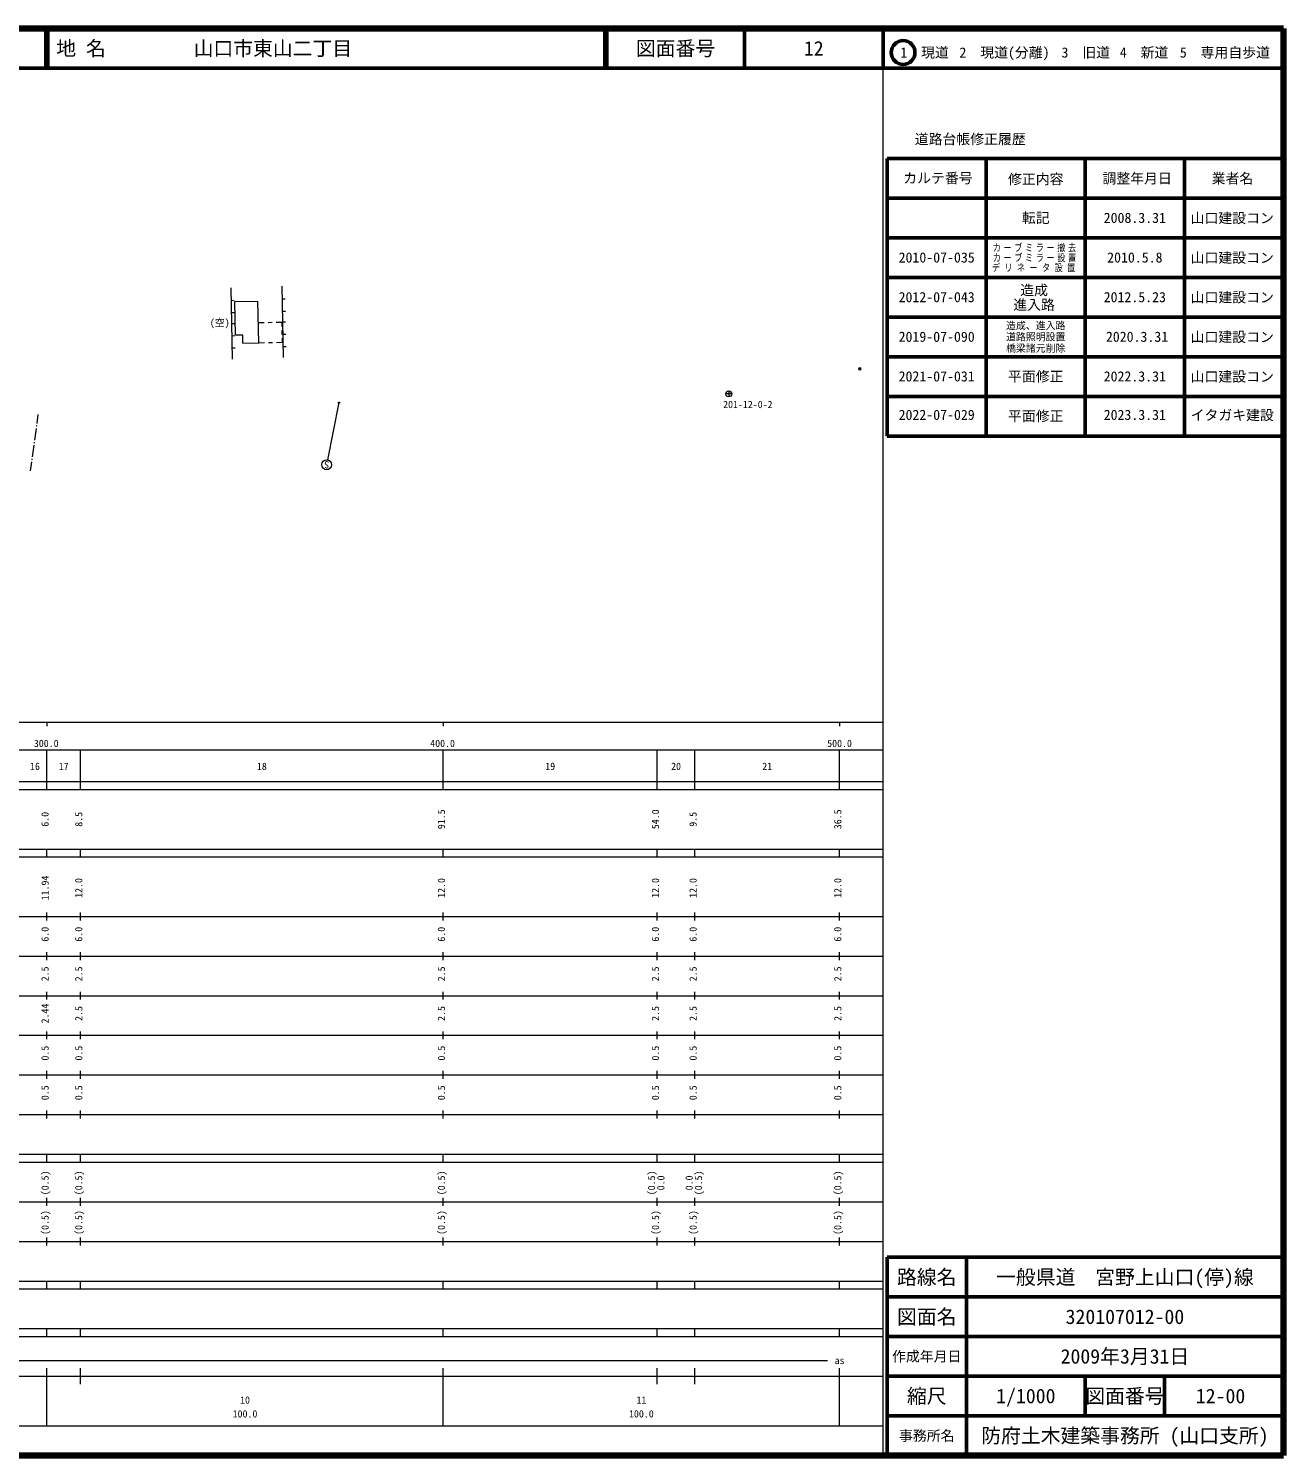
# Model space of a CAD drawing. Units: millimetres on the paper, with parts at other scales. Extents: x 40 to 680, y 20 to 380.
# Drawn here: x 363.4 to 680, y 20 to 380 of the extents above; entities that cross this region are included whole.
import ezdxf
from ezdxf.enums import TextEntityAlignment as Align

# ---------------------------------------------------------------- set-up
doc = ezdxf.new("R2010")
doc.units = ezdxf.units.MM
doc.header["$PDMODE"] = 32
doc.header["$PDSIZE"] = 0.5
for name, color, linetype, lineweight in [('M-BGD', 7, 'Continuous', 13), ('M-BMK-SRVR', 3, 'Continuous', 13), ('M-STR-STRC', 7, 'Continuous', 13), ('M-TTL', 7, 'Continuous', 13), ('M-TTL-BAND', 7, 'Continuous', 13), ('M-TTL-FRAM', 2, 'Continuous', 50), ('M-TTL-LINE', 7, 'Continuous', 50)]:
    doc.layers.add(name, color=color, linetype=linetype, lineweight=lineweight)
doc.layers.add('M-OTRS', color=6, linetype='Continuous')
doc.layers.add('M-TTL-TXT', color=7, linetype='Continuous')
doc.styles.add('ＭＳ ゴシック', font='')
doc.styles.get('ＭＳ ゴシック').set_extended_font_data('MS Gothic')

msp = doc.modelspace()

# ---------------------------------------------------------------- linework, layer by layer
at = {"layer": 'M-BGD'}
for p, q in [((414.83, 296.601), (414.481, 314.597)), ((427.725, 296.968), (427.376, 314.965)), ((415.244, 311.354), (414.544, 311.342)), ((415.448, 311.116), (421.247, 311.228)), ((415.613, 302.617), (415.448, 311.116)), ((421.451, 300.73), (421.247, 311.228)), ((428.139, 311.722), (427.439, 311.709)), ((415.304, 308.27), (414.604, 308.257)), ((428.199, 308.637), (427.499, 308.624)), ((415.357, 305.526), (414.657, 305.514)), ((415.417, 302.442), (414.717, 302.429)), ((417.413, 302.652), (415.613, 302.617)), ((417.452, 300.653), (417.413, 302.652)), ((422.854, 305.758), (421.354, 305.729)), ((424.853, 305.797), (423.854, 305.778)), ((427.353, 305.846), (425.853, 305.817)), ((427.372, 304.846), (427.353, 305.846)), ((427.411, 302.846), (427.392, 303.846)), ((428.252, 305.894), (427.552, 305.881)), ((428.312, 302.809), (427.612, 302.796)), ((415.477, 299.357), (414.777, 299.344)), ((417.452, 300.653), (421.451, 300.73)), ((421.451, 300.73), (422.951, 300.759)), ((423.951, 300.779), (424.951, 300.798)), ((425.95, 300.818), (427.45, 300.847)), ((427.45, 300.847), (427.431, 301.846)), ((428.372, 299.724), (427.672, 299.712)), ((365.755, 282.588), (365.447, 280.33)), ((365.278, 279.091), (364.873, 276.119)), ((365.38, 279.834), (365.346, 279.587)), ((364.704, 274.88), (364.298, 271.908)), ((364.805, 275.623), (364.771, 275.376)), ((364.129, 270.669), (363.821, 268.411)), ((364.231, 271.412), (364.197, 271.165))]:
    msp.add_line(p, q, dxfattribs=at)
at = {"layer": 'M-BMK-SRVR'}
for p, q in [((540.047, 288.569), (540.047, 287.069)), ((540.797, 287.819), (539.297, 287.819))]:
    msp.add_line(p, q, dxfattribs=at)
msp.add_circle((540.047, 287.819), 0.75, dxfattribs=at)
at = {"layer": 'M-OTRS'}
msp.add_point((573.101, 294.152), dxfattribs=at)
at = {"layer": 'M-STR-STRC'}
for p, q in [((441.696, 285.622), (438.837, 271.156)), ((441.736, 285.667), (441.665, 285.587))]:
    msp.add_line(p, q, dxfattribs=at)
for centre, radius in [((441.697, 285.623), 0.14), ((441.697, 285.623), 0.11), ((441.697, 285.623), 0.0802), ((441.697, 285.623), 0.0501), ((441.697, 285.623), 0.02), ((438.595, 269.93), 1.25)]:
    msp.add_circle(centre, radius, dxfattribs=at)
at = {"layer": 'M-TTL', "color": 2, "lineweight": 140}
for p, q in [((680, 380), (40, 380)), ((680, 20), (680, 380)), ((40, 20), (680, 20))]:
    msp.add_line(p, q, dxfattribs=at)
at = {"layer": 'M-TTL-BAND'}
for p, q in [((579, 20), (579, 370)), ((40, 205), (579, 205)), ((368, 205), (368, 204)), ((468, 205), (468, 204)), ((568, 205), (568, 204)), ((68, 198), (579, 198)), ((368, 188), (368, 198)), ((376.5, 188), (376.5, 198)), ((468, 188), (468, 198)), ((522, 188), (522, 198)), ((531.5, 188), (531.5, 198)), ((568, 188), (568, 198)), ((40, 190), (579, 190)), ((40, 188), (579, 188)), ((40, 173), (579, 173)), ((368, 171), (368, 173)), ((376.5, 171), (376.5, 173)), ((468, 171), (468, 173)), ((522, 171), (522, 173)), ((531.5, 171), (531.5, 173)), ((568, 171), (568, 173)), ((40, 171), (579, 171)), ((40, 156), (579, 156)), ((368, 155), (368, 157)), ((376.5, 155), (376.5, 157)), ((468, 155), (468, 157)), ((522, 155), (522, 157)), ((531.5, 155), (531.5, 157)), ((568, 155), (568, 157)), ((46, 146), (579, 146)), ((368, 145), (368, 147)), ((376.5, 145), (376.5, 147)), ((468, 145), (468, 147)), ((522, 145), (522, 147)), ((531.5, 145), (531.5, 147)), ((568, 145), (568, 147)), ((368, 135), (368, 137)), ((376.5, 135), (376.5, 137)), ((468, 135), (468, 137)), ((522, 135), (522, 137)), ((531.5, 135), (531.5, 137)), ((568, 135), (568, 137)), ((52, 136), (579, 136)), ((46, 126), (579, 126)), ((368, 125), (368, 127)), ((376.5, 125), (376.5, 127)), ((468, 125), (468, 127)), ((522, 125), (522, 127)), ((531.5, 125), (531.5, 127)), ((568, 125), (568, 127)), ((52, 116), (579, 116)), ((368, 115), (368, 117)), ((376.5, 115), (376.5, 117)), ((468, 115), (468, 117)), ((522, 115), (522, 117)), ((531.5, 115), (531.5, 117)), ((568, 115), (568, 117)), ((46, 106), (579, 106)), ((368, 105), (368, 107)), ((376.5, 105), (376.5, 107)), ((468, 105), (468, 107)), ((522, 105), (522, 107)), ((531.5, 105), (531.5, 107)), ((568, 105), (568, 107)), ((40, 96), (579, 96)), ((40, 94), (579, 94)), ((368, 94), (368, 96)), ((376.5, 94), (376.5, 96)), ((468, 94), (468, 96)), ((522, 94), (522, 96)), ((531.5, 94), (531.5, 96)), ((568, 94), (568, 96)), ((49, 84), (579, 84)), ((368, 83), (368, 85)), ((376.5, 83), (376.5, 85)), ((468, 83), (468, 85)), ((522, 83), (522, 85)), ((531.5, 83), (531.5, 85)), ((568, 83), (568, 85)), ((40, 74), (579, 74)), ((368, 73), (368, 75)), ((376.5, 73), (376.5, 75)), ((468, 73), (468, 75)), ((522, 73), (522, 75)), ((531.5, 73), (531.5, 75)), ((568, 73), (568, 75)), ((40, 64), (579, 64)), ((40, 62), (579, 62)), ((368, 62), (368, 64)), ((376.5, 62), (376.5, 64)), ((468, 62), (468, 64)), ((522, 62), (522, 64)), ((531.5, 62), (531.5, 64)), ((568, 62), (568, 64)), ((40, 52), (579, 52)), ((368, 50), (368, 52)), ((376.5, 50), (376.5, 52)), ((468, 50), (468, 52)), ((522, 50), (522, 52)), ((531.5, 50), (531.5, 52)), ((568, 50), (568, 52)), ((40, 50), (579, 50)), ((71, 44), (565, 44)), ((40, 40), (579, 40)), ((368, 27.5), (368, 42)), ((376.5, 38), (376.5, 42)), ((468, 27.5), (468, 42)), ((522, 38), (522, 42)), ((531.5, 38), (531.5, 42)), ((568, 27.5), (568, 42)), ((68, 27.5), (579, 27.5))]:
    msp.add_line(p, q, dxfattribs=at)
at = {"layer": 'M-TTL-FRAM'}
for p, q in [((580, 347.197), (580, 277.197)), ((580, 347.197), (680, 347.197)), ((580, 277.197), (680, 277.197)), ((680, 70), (580, 70)), ((580, 70), (580, 20))]:
    msp.add_line(p, q, dxfattribs=at)
at = {"layer": 'M-TTL-LINE'}
for p, q in [((367.75, 380), (367.75, 370)), ((368.25, 380), (368.25, 370)), ((508.747, 380), (508.747, 370)), ((509.247, 380), (509.247, 370)), ((543.997, 380), (543.997, 370)), ((579, 380), (579, 370)), ((40, 370), (680, 370)), ((605, 347.197), (605, 277.197)), ((630, 347.197), (630, 277.197)), ((655, 347.197), (655, 277.197)), ((580, 337.197), (680, 337.197)), ((580, 327.197), (680, 327.197)), ((580, 317.197), (680, 317.197)), ((580, 307.197), (680, 307.197)), ((580, 297.197), (680, 297.197)), ((580, 287.197), (680, 287.197)), ((600, 70), (600, 20)), ((680, 60), (580, 60)), ((680, 50), (580, 50)), ((680, 40), (580, 40)), ((630, 40), (630, 30)), ((650, 40), (650, 30)), ((680, 30), (580, 30))]:
    msp.add_line(p, q, dxfattribs=at)
msp.add_circle((584.031, 373.958), 3, dxfattribs=at)

# ---------------------------------------------------------------- texts
at = {"layer": 'M-BGD', "style": 'ＭＳ ゴシック'}
msp.add_text('(空)', height=1.833, dxfattribs=at).set_placement((411.63, 304.322), align=Align.BOTTOM_CENTER)
at = {"layer": 'M-BMK-SRVR', "style": 'ＭＳ ゴシック'}
msp.add_text('201-12-0-2', height=1.833, dxfattribs=at).set_placement((538.622, 283.685), align=Align.BOTTOM_LEFT)
at = {"layer": 'M-STR-STRC', "style": 'ＭＳ ゴシック'}
msp.add_text('S', height=1.833, rotation=180.018, dxfattribs=at).set_placement((438.636, 269.919), align=Align.MIDDLE_CENTER)
at = {"layer": 'M-TTL-BAND', "style": 'ＭＳ ゴシック'}
for s, p in [('300.0', (367.844, 198.195)), ('400.0', (467.844, 198.195)), ('500.0', (568, 198.195)), ('16', (365, 192.405)), ('17', (372.25, 192.405)), ('18', (422.25, 192.405)), ('19', (495, 192.405)), ('20', (526.75, 192.405)), ('21', (549.75, 192.405)), ('as', (568, 42.5)), ('10', (418, 32.523)), ('11', (518, 32.523)), ('100.0', (418, 29.033)), ('100.0', (518, 29.033))]:
    msp.add_text(s, height=1.833, dxfattribs=at).set_placement(p, align=Align.BOTTOM_CENTER)
for s, p in [('6.0', (369, 180.5)), ('8.5', (377.5, 180.5)), ('91.5', (469, 180.5)), ('54.0', (523, 180.5)), ('9.5', (532.5, 180.5)), ('36.5', (569, 180.5)), ('11.94', (369, 163.174)), ('12.0', (377.5, 163.174)), ('12.0', (469, 163.174)), ('12.0', (523, 163.174)), ('12.0', (532.5, 163.174)), ('12.0', (569, 163.174)), ('6.0', (369, 151.5)), ('6.0', (377.5, 151.5)), ('6.0', (469, 151.5)), ('6.0', (523, 151.5)), ('6.0', (532.5, 151.5)), ('6.0', (569, 151.5)), ('2.5', (369, 141.5)), ('2.5', (377.5, 141.5)), ('2.5', (469, 141.5)), ('2.5', (523, 141.5)), ('2.5', (532.5, 141.5)), ('2.5', (569, 141.5)), ('2.44', (369, 131.5)), ('2.5', (377.5, 131.5)), ('2.5', (469, 131.5)), ('2.5', (523, 131.5)), ('2.5', (532.5, 131.5)), ('2.5', (569, 131.5)), ('0.5', (369, 121.5)), ('0.5', (377.5, 121.5)), ('0.5', (469, 121.5)), ('0.5', (523, 121.5)), ('0.5', (532.5, 121.5)), ('0.5', (569, 121.5)), ('0.5', (369, 111.5)), ('0.5', (377.5, 111.5)), ('0.5', (469, 111.5)), ('0.5', (523, 111.5)), ('0.5', (532.5, 111.5)), ('0.5', (569, 111.5)), ('(0.5)', (369, 88.764)), ('(0.5)', (377.5, 88.764)), ('(0.5)', (469, 88.764)), ('(0.5)', (522, 88.764)), ('0.0', (524.37, 88.764)), ('0.0', (531.5, 88.764)), ('(0.5)', (533.87, 88.764)), ('(0.5)', (569, 88.764)), ('(0.5)', (369, 78.764)), ('(0.5)', (377.5, 78.764)), ('(0.5)', (469, 78.764)), ('(0.5)', (523, 78.764)), ('(0.5)', (532.5, 78.764)), ('(0.5)', (569, 78.764))]:
    msp.add_text(s, height=1.833, rotation=90, dxfattribs=at).set_placement(p, align=Align.BOTTOM_CENTER)
at = {"layer": 'M-TTL-TXT', "style": 'ＭＳ ゴシック'}
for s, p in [('地 名', (370.38, 375)), ('山口市東山二丁目', (405.024, 375))]:
    msp.add_text(s, height=3.666, dxfattribs=at).set_placement(p, align=Align.MIDDLE_LEFT)
for s, height, p in [('図面番号', 3.666, (526.622, 375)), ('12', 3.666, (561.497, 375)), ('1\u3000現道', 2.566, (589.448, 373.958)), ('2\u3000現道(分離)', 2.566, (609.619, 373.958)), ('3\u3000旧道', 2.566, (630.121, 373.958)), ('4\u3000新道', 2.566, (644.824, 373.958)), ('5\u3000専用自歩道', 2.566, (665.228, 373.958)), ('道路台帳修正履歴', 2.566, (600.968, 352.113)), ('カルテ番号', 2.566, (592.839, 342.277)), ('修正内容', 2.566, (617.509, 342.023)), ('調整年月日', 2.566, (643.089, 342.197)), ('業者名', 2.566, (667.134, 342.197)), ('転記', 2.566, (617.5, 332.245)), ('2008.3.31', 2.566, (642.5, 332.245)), ('山口建設コン', 2.566, (667.077, 332.189)), ('2010-07-035', 2.566, (592.5, 322.245)), ('2010.5.8', 2.566, (642.5, 322.245)), ('山口建設コン', 2.566, (667.077, 322.189)), ('2012-07-043', 2.566, (592.5, 312.245)), ('造成', 2.566, (617.085, 314.011)), ('2012.5.23', 2.566, (642.5, 312.245)), ('山口建設コン', 2.566, (667.077, 312.189)), ('進入路', 2.566, (617.085, 310.311)), ('造成、進入路', 1.833, (617.5, 305.063)), ('2019-07-090', 2.566, (592.5, 302.245)), ('道路照明設置', 1.833, (617.5, 302.222)), ('2020.3.31', 2.566, (643.057, 302.245)), ('山口建設コン', 2.566, (667.077, 302.189)), ('橋梁諸元削除', 1.833, (617.5, 299.329)), ('2021-07-031', 2.566, (592.5, 292.245)), ('平面修正', 2.566, (617.5, 292.245)), ('2022.3.31', 2.566, (642.5, 292.245)), ('山口建設コン', 2.566, (667.077, 292.189)), ('平面修正', 2.566, (617.5, 282.245)), ('路線名', 3.666, (590, 65)), ('路線名', 3.666, (590, 65)), ('一般県道\u3000宮野上山口(停)線', 3.666, (640, 65)), ('図面名', 3.666, (590, 55)), ('図面名', 3.666, (590, 55)), ('320107012-00', 3.666, (640, 55)), ('2009年3月31日', 3.666, (640, 45)), ('作成年月日', 2.566, (590, 45)), ('作成年月日', 2.566, (590, 45)), ('縮尺', 3.666, (590, 35)), ('縮尺', 3.666, (590, 35)), ('1/1000', 3.666, (615, 35)), ('図面番号', 3.666, (640, 35)), ('図面番号', 3.666, (640, 35)), ('12-00', 3.666, (664.125, 35)), ('事務所名', 2.566, (590, 25)), ('事務所名', 2.566, (590, 25)), ('防府土木建築事務所 (山口支所)', 3.666, (640, 25))]:
    msp.add_text(s, height=height, dxfattribs=at).set_placement(p, align=Align.MIDDLE_CENTER)
for s, p in [('2022-07-029', (592.5, 280.495)), ('2023.3.31', (642.5, 280.495)), ('イタガキ建設', (667.077, 280.439))]:
    msp.add_text(s, height=2.566, dxfattribs=at).set_placement(p, align=Align.BOTTOM_CENTER)
at = {"layer": 'M-TTL-TXT', "char_height": 1.833, "attachment_point": 5, "style": 'ＭＳ ゴシック'}
for s, insert in [('\\T1.32;\\W0.8;カーブミラー撤去', (617.5, 324.591)), ('\\T1.54;\\W0.8;デリネータ設置', (617.5, 319.565)), ('\\T1.32;\\W0.8;カーブミラー設置', (617.5, 322.065))]:
    msp.add_mtext(s, dxfattribs=dict(at, insert=insert))

doc.saveas('drawing.dxf')
